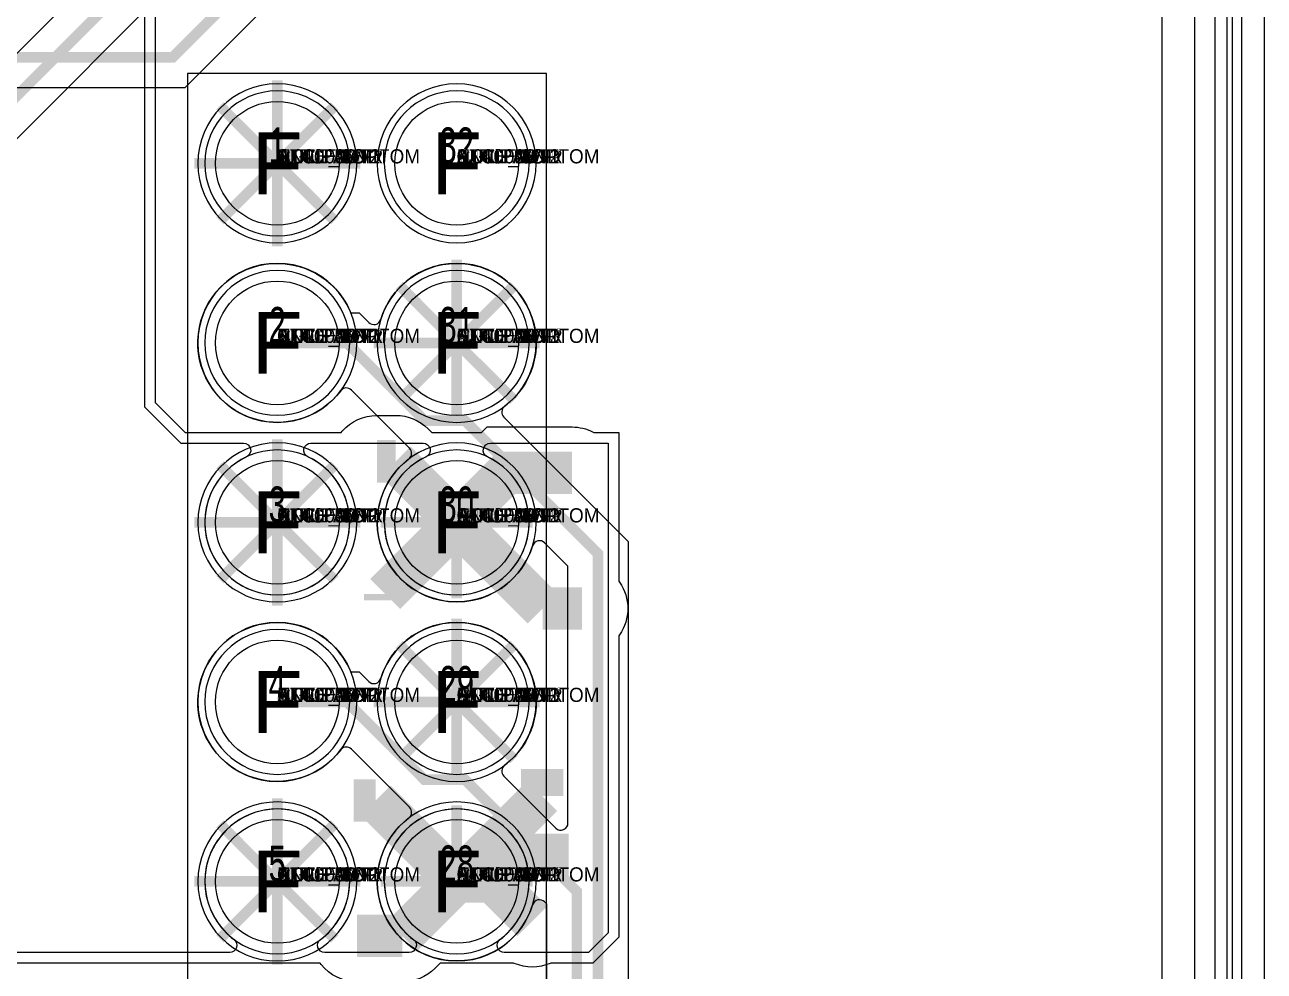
# Model space of a CAD drawing. Extents: x 0 to 323, y 0 to 320.
# Drawn here: x 172.66 to 190.2, y 41.62 to 55.01 of the extents above; entities that cross this region are included whole.
import ezdxf
from ezdxf.enums import TextEntityAlignment as Align

# ---------------------------------------------------------------- set-up
doc = ezdxf.new("R2010")
doc.units = 0
doc.header["$MEASUREMENT"] = 0
doc.layers.get('0').update_dxf_attribs({"linetype": 'CONTINUOUS'})
for name, color, linetype in [('BOARD_GEOMETRY_OUTLINE', 1, 'CONTINUOUS'), ('CDN_FIGURES', 7, 'CONTINUOUS'), ('ETCH_BOTTOM', 7, 'CONTINUOUS'), ('ETCH_GND', 3, 'CONTINUOUS'), ('ETCH_INT1', 4, 'CONTINUOUS'), ('ETCH_INT2', 5, 'CONTINUOUS'), ('ETCH_PWR', 6, 'CONTINUOUS'), ('ETCH_TOP', 2, 'CONTINUOUS'), ('MANUFACTURING_NCLEGEND-1-6', 8, 'CONTINUOUS'), ('PACKAGE_GEOMETRY_ASSEMBLY_TOP', 11, 'CONTINUOUS'), ('PACKAGE_GEOMETRY_PIN_NUMBER', 9, 'CONTINUOUS')]:
    doc.layers.add(name, color=color, linetype=linetype)

# ---------------------------------------------------------------- blocks, each defined once
blk = doc.blocks.new('PAD_INFO')
for tag in ['SHAPE_TYPE', 'PAD_HEIGHT', 'PAD_LAYER', 'PAD_TYPE', 'PAD_WIDTH']:
    blk.add_attdef(tag, (0, 0), '', height=0.2)
at = {"flags": 2}
blk.add_attdef('CDN_TYPE', (0, 0), '', height=0.2, dxfattribs=at)
blk = doc.blocks.new('DRILL_INFO')
at = {"flags": 2}
blk.add_attdef('CDN_TYPE', (0, 0), '', height=0.2, dxfattribs=at)
for tag in ['FSHAPE', 'FCHAR', 'DRILL_HEIGHT', 'DIAMETER', 'PLATED', 'DRILL_WIDTH']:
    blk.add_attdef(tag, (0, 0), '', height=0.2)
blk = doc.blocks.new('CR1750X1100TH')
at = {"layer": 'ETCH_BOTTOM'}
blk.add_circle((0, 0), 0.875, dxfattribs=at)
at = {"layer": 'ETCH_GND'}
blk.add_circle((0, 0), 0.875, dxfattribs=at)
at = {"layer": 'ETCH_INT1'}
blk.add_circle((0, 0), 0.875, dxfattribs=at)
at = {"layer": 'ETCH_INT2'}
blk.add_circle((0, 0), 0.875, dxfattribs=at)
at = {"layer": 'ETCH_PWR'}
blk.add_circle((0, 0), 0.875, dxfattribs=at)
at = {"layer": 'ETCH_TOP'}
blk.add_circle((0, 0), 0.875, dxfattribs=at)
ref = blk.add_blockref('PAD_INFO', (0, 0))
ref.add_attrib('PAD_LAYER', 'ETCH_TOP', (0, 0), dxfattribs={"height": 0.2})
ref.add_attrib('SHAPE_TYPE', 'NULL', (0, 0), dxfattribs={"height": 0.2})
ref.add_attrib('PAD_TYPE', 'ANTIPAD', (0, 0), dxfattribs={"height": 0.2})
ref.add_attrib('PAD_WIDTH', '0.000000', (0, 0), dxfattribs={"height": 0.2})
ref.add_attrib('PAD_HEIGHT', '0.000000', (0, 0), dxfattribs={"height": 0.2})
ref = blk.add_blockref('PAD_INFO', (0, 0))
ref.add_attrib('PAD_LAYER', 'ETCH_GND', (0, 0), dxfattribs={"height": 0.2})
ref.add_attrib('SHAPE_TYPE', 'NULL', (0, 0), dxfattribs={"height": 0.2})
ref.add_attrib('PAD_TYPE', 'ANTIPAD', (0, 0), dxfattribs={"height": 0.2})
ref.add_attrib('PAD_WIDTH', '0.000000', (0, 0), dxfattribs={"height": 0.2})
ref.add_attrib('PAD_HEIGHT', '0.000000', (0, 0), dxfattribs={"height": 0.2})
ref = blk.add_blockref('PAD_INFO', (0, 0))
ref.add_attrib('PAD_LAYER', 'ETCH_INT1', (0, 0), dxfattribs={"height": 0.2})
ref.add_attrib('SHAPE_TYPE', 'NULL', (0, 0), dxfattribs={"height": 0.2})
ref.add_attrib('PAD_TYPE', 'ANTIPAD', (0, 0), dxfattribs={"height": 0.2})
ref.add_attrib('PAD_WIDTH', '0.000000', (0, 0), dxfattribs={"height": 0.2})
ref.add_attrib('PAD_HEIGHT', '0.000000', (0, 0), dxfattribs={"height": 0.2})
ref = blk.add_blockref('PAD_INFO', (0, 0))
ref.add_attrib('PAD_LAYER', 'ETCH_INT2', (0, 0), dxfattribs={"height": 0.2})
ref.add_attrib('SHAPE_TYPE', 'NULL', (0, 0), dxfattribs={"height": 0.2})
ref.add_attrib('PAD_TYPE', 'ANTIPAD', (0, 0), dxfattribs={"height": 0.2})
ref.add_attrib('PAD_WIDTH', '0.000000', (0, 0), dxfattribs={"height": 0.2})
ref.add_attrib('PAD_HEIGHT', '0.000000', (0, 0), dxfattribs={"height": 0.2})
ref = blk.add_blockref('PAD_INFO', (0, 0))
ref.add_attrib('PAD_LAYER', 'ETCH_PWR', (0, 0), dxfattribs={"height": 0.2})
ref.add_attrib('SHAPE_TYPE', 'NULL', (0, 0), dxfattribs={"height": 0.2})
ref.add_attrib('PAD_TYPE', 'ANTIPAD', (0, 0), dxfattribs={"height": 0.2})
ref.add_attrib('PAD_WIDTH', '0.000000', (0, 0), dxfattribs={"height": 0.2})
ref.add_attrib('PAD_HEIGHT', '0.000000', (0, 0), dxfattribs={"height": 0.2})
ref = blk.add_blockref('PAD_INFO', (0, 0))
ref.add_attrib('PAD_LAYER', 'ETCH_BOTTOM', (0, 0), dxfattribs={"height": 0.2})
ref.add_attrib('SHAPE_TYPE', 'NULL', (0, 0), dxfattribs={"height": 0.2})
ref.add_attrib('PAD_TYPE', 'ANTIPAD', (0, 0), dxfattribs={"height": 0.2})
ref.add_attrib('PAD_WIDTH', '0.000000', (0, 0), dxfattribs={"height": 0.2})
ref.add_attrib('PAD_HEIGHT', '0.000000', (0, 0), dxfattribs={"height": 0.2})
ref = blk.add_blockref('PAD_INFO', (0, 0))
ref.add_attrib('PAD_LAYER', 'ETCH_TOP', (0, 0), dxfattribs={"height": 0.2})
ref.add_attrib('SHAPE_TYPE', 'NULL', (0, 0), dxfattribs={"height": 0.2})
ref.add_attrib('PAD_TYPE', 'THERMAL', (0, 0), dxfattribs={"height": 0.2})
ref.add_attrib('PAD_WIDTH', '0.000000', (0, 0), dxfattribs={"height": 0.2})
ref.add_attrib('PAD_HEIGHT', '0.000000', (0, 0), dxfattribs={"height": 0.2})
ref = blk.add_blockref('PAD_INFO', (0, 0))
ref.add_attrib('PAD_LAYER', 'ETCH_GND', (0, 0), dxfattribs={"height": 0.2})
ref.add_attrib('SHAPE_TYPE', 'NULL', (0, 0), dxfattribs={"height": 0.2})
ref.add_attrib('PAD_TYPE', 'THERMAL', (0, 0), dxfattribs={"height": 0.2})
ref.add_attrib('PAD_WIDTH', '0.000000', (0, 0), dxfattribs={"height": 0.2})
ref.add_attrib('PAD_HEIGHT', '0.000000', (0, 0), dxfattribs={"height": 0.2})
ref = blk.add_blockref('PAD_INFO', (0, 0))
ref.add_attrib('PAD_LAYER', 'ETCH_INT1', (0, 0), dxfattribs={"height": 0.2})
ref.add_attrib('SHAPE_TYPE', 'NULL', (0, 0), dxfattribs={"height": 0.2})
ref.add_attrib('PAD_TYPE', 'THERMAL', (0, 0), dxfattribs={"height": 0.2})
ref.add_attrib('PAD_WIDTH', '0.000000', (0, 0), dxfattribs={"height": 0.2})
ref.add_attrib('PAD_HEIGHT', '0.000000', (0, 0), dxfattribs={"height": 0.2})
ref = blk.add_blockref('PAD_INFO', (0, 0))
ref.add_attrib('PAD_LAYER', 'ETCH_INT2', (0, 0), dxfattribs={"height": 0.2})
ref.add_attrib('SHAPE_TYPE', 'NULL', (0, 0), dxfattribs={"height": 0.2})
ref.add_attrib('PAD_TYPE', 'THERMAL', (0, 0), dxfattribs={"height": 0.2})
ref.add_attrib('PAD_WIDTH', '0.000000', (0, 0), dxfattribs={"height": 0.2})
ref.add_attrib('PAD_HEIGHT', '0.000000', (0, 0), dxfattribs={"height": 0.2})
ref = blk.add_blockref('PAD_INFO', (0, 0))
ref.add_attrib('PAD_LAYER', 'ETCH_PWR', (0, 0), dxfattribs={"height": 0.2})
ref.add_attrib('SHAPE_TYPE', 'NULL', (0, 0), dxfattribs={"height": 0.2})
ref.add_attrib('PAD_TYPE', 'THERMAL', (0, 0), dxfattribs={"height": 0.2})
ref.add_attrib('PAD_WIDTH', '0.000000', (0, 0), dxfattribs={"height": 0.2})
ref.add_attrib('PAD_HEIGHT', '0.000000', (0, 0), dxfattribs={"height": 0.2})
ref = blk.add_blockref('PAD_INFO', (0, 0))
ref.add_attrib('PAD_LAYER', 'ETCH_BOTTOM', (0, 0), dxfattribs={"height": 0.2})
ref.add_attrib('SHAPE_TYPE', 'NULL', (0, 0), dxfattribs={"height": 0.2})
ref.add_attrib('PAD_TYPE', 'THERMAL', (0, 0), dxfattribs={"height": 0.2})
ref.add_attrib('PAD_WIDTH', '0.000000', (0, 0), dxfattribs={"height": 0.2})
ref.add_attrib('PAD_HEIGHT', '0.000000', (0, 0), dxfattribs={"height": 0.2})
ref = blk.add_blockref('PAD_INFO', (0, 0))
ref.add_attrib('PAD_LAYER', 'ETCH_TOP', (0, 0), dxfattribs={"height": 0.2})
ref.add_attrib('SHAPE_TYPE', 'CIRCLE', (0, 0), dxfattribs={"height": 0.2})
ref.add_attrib('PAD_TYPE', 'REGULAR', (0, 0), dxfattribs={"height": 0.2})
ref.add_attrib('PAD_WIDTH', '1.750000', (0, 0), dxfattribs={"height": 0.2})
ref.add_attrib('PAD_HEIGHT', '1.750000', (0, 0), dxfattribs={"height": 0.2})
ref = blk.add_blockref('PAD_INFO', (0, 0))
ref.add_attrib('PAD_LAYER', 'ETCH_GND', (0, 0), dxfattribs={"height": 0.2})
ref.add_attrib('SHAPE_TYPE', 'CIRCLE', (0, 0), dxfattribs={"height": 0.2})
ref.add_attrib('PAD_TYPE', 'REGULAR', (0, 0), dxfattribs={"height": 0.2})
ref.add_attrib('PAD_WIDTH', '1.750000', (0, 0), dxfattribs={"height": 0.2})
ref.add_attrib('PAD_HEIGHT', '1.750000', (0, 0), dxfattribs={"height": 0.2})
ref = blk.add_blockref('PAD_INFO', (0, 0))
ref.add_attrib('PAD_LAYER', 'ETCH_INT1', (0, 0), dxfattribs={"height": 0.2})
ref.add_attrib('SHAPE_TYPE', 'CIRCLE', (0, 0), dxfattribs={"height": 0.2})
ref.add_attrib('PAD_TYPE', 'REGULAR', (0, 0), dxfattribs={"height": 0.2})
ref.add_attrib('PAD_WIDTH', '1.750000', (0, 0), dxfattribs={"height": 0.2})
ref.add_attrib('PAD_HEIGHT', '1.750000', (0, 0), dxfattribs={"height": 0.2})
ref = blk.add_blockref('PAD_INFO', (0, 0))
ref.add_attrib('PAD_LAYER', 'ETCH_INT2', (0, 0), dxfattribs={"height": 0.2})
ref.add_attrib('SHAPE_TYPE', 'CIRCLE', (0, 0), dxfattribs={"height": 0.2})
ref.add_attrib('PAD_TYPE', 'REGULAR', (0, 0), dxfattribs={"height": 0.2})
ref.add_attrib('PAD_WIDTH', '1.750000', (0, 0), dxfattribs={"height": 0.2})
ref.add_attrib('PAD_HEIGHT', '1.750000', (0, 0), dxfattribs={"height": 0.2})
ref = blk.add_blockref('PAD_INFO', (0, 0))
ref.add_attrib('PAD_LAYER', 'ETCH_PWR', (0, 0), dxfattribs={"height": 0.2})
ref.add_attrib('SHAPE_TYPE', 'CIRCLE', (0, 0), dxfattribs={"height": 0.2})
ref.add_attrib('PAD_TYPE', 'REGULAR', (0, 0), dxfattribs={"height": 0.2})
ref.add_attrib('PAD_WIDTH', '1.750000', (0, 0), dxfattribs={"height": 0.2})
ref.add_attrib('PAD_HEIGHT', '1.750000', (0, 0), dxfattribs={"height": 0.2})
ref = blk.add_blockref('PAD_INFO', (0, 0))
ref.add_attrib('PAD_LAYER', 'ETCH_BOTTOM', (0, 0), dxfattribs={"height": 0.2})
ref.add_attrib('SHAPE_TYPE', 'CIRCLE', (0, 0), dxfattribs={"height": 0.2})
ref.add_attrib('PAD_TYPE', 'REGULAR', (0, 0), dxfattribs={"height": 0.2})
ref.add_attrib('PAD_WIDTH', '1.750000', (0, 0), dxfattribs={"height": 0.2})
ref.add_attrib('PAD_HEIGHT', '1.750000', (0, 0), dxfattribs={"height": 0.2})
ref = blk.add_blockref('DRILL_INFO', (0, 0))
ref.add_attrib('DIAMETER', '1.100000', (0, 0), dxfattribs={"height": 0.2})
ref.add_attrib('PLATED', 'PLATED', (0, 0), dxfattribs={"height": 0.2})
ref.add_attrib('FSHAPE', 'CIRCLE', (0, 0), dxfattribs={"height": 0.2})
ref.add_attrib('FCHAR', 'F', (0, 0), dxfattribs={"height": 0.2})
ref.add_attrib('DRILL_WIDTH', '1.750000', (0, 0), dxfattribs={"height": 0.2})
ref.add_attrib('DRILL_HEIGHT', '1.750000', (0, 0), dxfattribs={"height": 0.2})
for tag in ['CDN_TYPE', 'PIN']:
    blk.add_attdef(tag, (0, 0), '', height=0.2)
at = {"flags": 2}
for tag in ['PSTKNAME', 'BBV']:
    blk.add_attdef(tag, (0, 0), '', height=0.2, dxfattribs=at)
blk = doc.blocks.new('PLD32')
at = {"layer": 'PACKAGE_GEOMETRY_ASSEMBLY_TOP'}
blk.add_lwpolyline([(-2.54, -20.32), (2.54, -20.32), (2.54, 20.32), (-2.54, 20.32)], close=True, dxfattribs=at)
at = {"layer": 'ETCH_TOP'}
ref = blk.add_blockref('CR1750X1100TH', (-1.27, 19.05), dxfattribs=at)
ref.add_attrib('CDN_TYPE', 'PIN', (0, 0), dxfattribs={"height": 0.2})
ref.add_attrib('PIN', '1', (0, 0), dxfattribs={"height": 0.2})
ref = blk.add_blockref('CR1750X1100TH', (1.27, 19.05), dxfattribs=at)
ref.add_attrib('CDN_TYPE', 'PIN', (0, 0), dxfattribs={"height": 0.2})
ref.add_attrib('PIN', '32', (0, 0), dxfattribs={"height": 0.2})
ref = blk.add_blockref('CR1750X1100TH', (-1.27, 16.51), dxfattribs=at)
ref.add_attrib('CDN_TYPE', 'PIN', (0, 0), dxfattribs={"height": 0.2})
ref.add_attrib('PIN', '2', (0, 0), dxfattribs={"height": 0.2})
ref = blk.add_blockref('CR1750X1100TH', (1.27, 16.51), dxfattribs=at)
ref.add_attrib('CDN_TYPE', 'PIN', (0, 0), dxfattribs={"height": 0.2})
ref.add_attrib('PIN', '31', (0, 0), dxfattribs={"height": 0.2})
ref = blk.add_blockref('CR1750X1100TH', (-1.27, 13.97), dxfattribs=at)
ref.add_attrib('CDN_TYPE', 'PIN', (0, 0), dxfattribs={"height": 0.2})
ref.add_attrib('PIN', '3', (0, 0), dxfattribs={"height": 0.2})
ref = blk.add_blockref('CR1750X1100TH', (1.27, 13.97), dxfattribs=at)
ref.add_attrib('CDN_TYPE', 'PIN', (0, 0), dxfattribs={"height": 0.2})
ref.add_attrib('PIN', '30', (0, 0), dxfattribs={"height": 0.2})
ref = blk.add_blockref('CR1750X1100TH', (-1.27, 11.43), dxfattribs=at)
ref.add_attrib('CDN_TYPE', 'PIN', (0, 0), dxfattribs={"height": 0.2})
ref.add_attrib('PIN', '4', (0, 0), dxfattribs={"height": 0.2})
ref = blk.add_blockref('CR1750X1100TH', (1.27, 11.43), dxfattribs=at)
ref.add_attrib('CDN_TYPE', 'PIN', (0, 0), dxfattribs={"height": 0.2})
ref.add_attrib('PIN', '29', (0, 0), dxfattribs={"height": 0.2})
ref = blk.add_blockref('CR1750X1100TH', (-1.27, 8.89), dxfattribs=at)
ref.add_attrib('CDN_TYPE', 'PIN', (0, 0), dxfattribs={"height": 0.2})
ref.add_attrib('PIN', '5', (0, 0), dxfattribs={"height": 0.2})
ref = blk.add_blockref('CR1750X1100TH', (1.27, 8.89), dxfattribs=at)
ref.add_attrib('CDN_TYPE', 'PIN', (0, 0), dxfattribs={"height": 0.2})
ref.add_attrib('PIN', '28', (0, 0), dxfattribs={"height": 0.2})
at = {"flags": 2}
for tag in ['SYMBOL_TYPE', 'CDN_TYPE', 'REFDES']:
    blk.add_attdef(tag, (0, 0), '', height=0.2, dxfattribs=at)
blk = doc.blocks.new('FIGURE_CIRCLE')
at = {"layer": 'CDN_FIGURES'}
blk.add_circle((0, 0), 0.5, dxfattribs=at)

msp = doc.modelspace()

# ---------------------------------------------------------------- linework, layer by layer
at = {"layer": 'BOARD_GEOMETRY_OUTLINE'}
msp.add_lwpolyline([(0, 116.6), (0, 118.2), (190.2, 118.2), (190.2, 0), (0, 0), (0, 118.2)], dxfattribs=at)
at = {"layer": 'ETCH_BOTTOM'}
msp.add_lwpolyline([(0.135, 0.375), (0.135, 117.746), (189.669, 117.746), (189.669, 0.375)], close=True, dxfattribs=at)
for points in [[(176.23, 53.05, 0.15, 0.15, 0), (176.23, 54.226, 0.15, 0.15, 0)], [(175.054, 53.05, 0.15, 0.15, 0), (176.23, 53.05, 0.15, 0.15, 0)], [(176.23, 53.05, 0.15, 0.15, 0), (177.406, 53.05, 0.15, 0.15, 0)], [(176.23, 51.874, 0.15, 0.15, 0), (176.23, 53.05, 0.15, 0.15, 0)], [(178.77, 50.51, 0.15, 0.15, 0), (178.77, 51.686, 0.15, 0.15, 0)], [(177.594, 50.51, 0.15, 0.15, 0), (178.77, 50.51, 0.15, 0.15, 0)], [(178.77, 50.51, 0.15, 0.15, 0), (179.946, 50.51, 0.15, 0.15, 0)], [(178.77, 49.334, 0.15, 0.15, 0), (178.77, 50.51, 0.15, 0.15, 0)], [(176.23, 47.97, 0.15, 0.15, 0), (176.23, 49.146, 0.15, 0.15, 0)], [(175.054, 47.97, 0.15, 0.15, 0), (176.23, 47.97, 0.15, 0.15, 0)], [(176.23, 47.97, 0.15, 0.15, 0), (177.406, 47.97, 0.15, 0.15, 0)], [(176.23, 46.794, 0.15, 0.15, 0), (176.23, 47.97, 0.15, 0.15, 0)], [(178.77, 45.43, 0.15, 0.15, 0), (178.77, 46.606, 0.15, 0.15, 0)], [(177.594, 45.43, 0.15, 0.15, 0), (178.77, 45.43, 0.15, 0.15, 0)], [(178.77, 45.43, 0.15, 0.15, 0), (179.946, 45.43, 0.15, 0.15, 0)], [(178.77, 44.254, 0.15, 0.15, 0), (178.77, 45.43, 0.15, 0.15, 0)], [(176.23, 42.89, 0.15, 0.15, 0), (176.23, 44.066, 0.15, 0.15, 0)], [(175.054, 42.89, 0.15, 0.15, 0), (176.23, 42.89, 0.15, 0.15, 0)], [(176.23, 42.89, 0.15, 0.15, 0), (177.406, 42.89, 0.15, 0.15, 0)], [(176.23, 41.714, 0.15, 0.15, 0), (176.23, 42.89, 0.15, 0.15, 0)]]:
    msp.add_lwpolyline(points, format="xyseb", dxfattribs=at)
for points in [[(176.23, 54.175, 1), (176.23, 51.925, 1)], [(178.77, 54.175, 1), (178.77, 51.925, 1)], [(176.23, 51.635, 1), (176.23, 49.385, 1)], [(178.77, 51.635, 1), (178.77, 49.385, 1)], [(176.23, 49.095, 1), (176.23, 46.845, 1)], [(178.77, 49.095, 1), (178.77, 46.845, 1)], [(176.23, 46.555, 1), (176.23, 44.305, 1)], [(178.77, 46.555, 1), (178.77, 44.305, 1)], [(176.23, 44.015, 1), (176.23, 41.765, 1)], [(178.77, 44.015, 1), (178.77, 41.765, 1)]]:
    msp.add_lwpolyline(points, format="xyb", close=True, dxfattribs=at)
at = {"layer": 'ETCH_GND'}
msp.add_lwpolyline([(189.5, 0.35), (0.1, 0.35), (0.1, 117.55), (189.5, 117.55)], close=True, dxfattribs=at)
for points in [[(177.255, 53.05, 1), (175.205, 53.05, 1)], [(179.795, 53.05, 1), (177.745, 53.05, 1)], [(177.255, 50.51, 1), (175.205, 50.51, 1)], [(179.795, 50.51, 1), (177.745, 50.51, 1)], [(177.255, 47.97, 1), (175.205, 47.97, 1)], [(179.795, 47.97, 1), (177.745, 47.97, 1)], [(177.255, 45.43, 1), (175.205, 45.43, 1)], [(179.795, 45.43, 1), (177.745, 45.43, 1)], [(177.255, 42.89, 1), (175.205, 42.89, 1)], [(179.795, 42.89, 1), (177.745, 42.89, 1)]]:
    msp.add_lwpolyline(points, format="xyb", close=True, dxfattribs=at)
for points in [[(176.23, 53.05, 0.15, 0.15, 0), (176.23, 54.126, 0.15, 0.15, 0)], [(175.418, 53.861, 0.15, 0.15, 0), (176.23, 53.05, 0.15, 0.15, 0)], [(176.23, 53.05, 0.15, 0.15, 0), (177.042, 53.861, 0.15, 0.15, 0)], [(175.154, 53.05, 0.15, 0.15, 0), (176.23, 53.05, 0.15, 0.15, 0)], [(175.418, 52.239, 0.15, 0.15, 0), (176.23, 53.05, 0.15, 0.15, 0)], [(176.23, 53.05, 0.15, 0.15, 0), (177.042, 52.239, 0.15, 0.15, 0)], [(176.23, 53.05, 0.15, 0.15, 0), (177.306, 53.05, 0.15, 0.15, 0)], [(176.23, 51.974, 0.15, 0.15, 0), (176.23, 53.05, 0.15, 0.15, 0)], [(178.77, 50.51, 0.15, 0.15, 0), (178.77, 51.586, 0.15, 0.15, 0)], [(177.958, 51.322, 0.15, 0.15, 0), (178.77, 50.51, 0.15, 0.15, 0)], [(178.77, 50.51, 0.15, 0.15, 0), (179.582, 51.322, 0.15, 0.15, 0)], [(177.694, 50.51, 0.15, 0.15, 0), (178.77, 50.51, 0.15, 0.15, 0)], [(177.958, 49.699, 0.15, 0.15, 0), (178.77, 50.51, 0.15, 0.15, 0)], [(178.77, 50.51, 0.15, 0.15, 0), (179.582, 49.699, 0.15, 0.15, 0)], [(178.77, 50.51, 0.15, 0.15, 0), (179.846, 50.51, 0.15, 0.15, 0)], [(178.77, 49.434, 0.15, 0.15, 0), (178.77, 50.51, 0.15, 0.15, 0)], [(176.23, 47.97, 0.15, 0.15, 0), (176.23, 49.046, 0.15, 0.15, 0)], [(175.418, 48.782, 0.15, 0.15, 0), (176.23, 47.97, 0.15, 0.15, 0)], [(176.23, 47.97, 0.15, 0.15, 0), (177.042, 48.782, 0.15, 0.15, 0)], [(175.154, 47.97, 0.15, 0.15, 0), (176.23, 47.97, 0.15, 0.15, 0)], [(175.418, 47.158, 0.15, 0.15, 0), (176.23, 47.97, 0.15, 0.15, 0)], [(176.23, 47.97, 0.15, 0.15, 0), (177.042, 47.158, 0.15, 0.15, 0)], [(176.23, 47.97, 0.15, 0.15, 0), (177.306, 47.97, 0.15, 0.15, 0)], [(176.23, 46.894, 0.15, 0.15, 0), (176.23, 47.97, 0.15, 0.15, 0)], [(178.77, 45.43, 0.15, 0.15, 0), (178.77, 46.506, 0.15, 0.15, 0)], [(177.958, 46.242, 0.15, 0.15, 0), (178.77, 45.43, 0.15, 0.15, 0)], [(178.77, 45.43, 0.15, 0.15, 0), (179.582, 46.242, 0.15, 0.15, 0)], [(177.694, 45.43, 0.15, 0.15, 0), (178.77, 45.43, 0.15, 0.15, 0)], [(177.958, 44.618, 0.15, 0.15, 0), (178.77, 45.43, 0.15, 0.15, 0)], [(178.77, 45.43, 0.15, 0.15, 0), (179.582, 44.618, 0.15, 0.15, 0)], [(178.77, 45.43, 0.15, 0.15, 0), (179.846, 45.43, 0.15, 0.15, 0)], [(178.77, 44.354, 0.15, 0.15, 0), (178.77, 45.43, 0.15, 0.15, 0)], [(176.23, 42.89, 0.15, 0.15, 0), (176.23, 43.966, 0.15, 0.15, 0)], [(175.418, 43.702, 0.15, 0.15, 0), (176.23, 42.89, 0.15, 0.15, 0)], [(176.23, 42.89, 0.15, 0.15, 0), (177.042, 43.702, 0.15, 0.15, 0)], [(175.154, 42.89, 0.15, 0.15, 0), (176.23, 42.89, 0.15, 0.15, 0)], [(175.418, 42.078, 0.15, 0.15, 0), (176.23, 42.89, 0.15, 0.15, 0)], [(176.23, 42.89, 0.15, 0.15, 0), (177.042, 42.078, 0.15, 0.15, 0)], [(176.23, 42.89, 0.15, 0.15, 0), (177.306, 42.89, 0.15, 0.15, 0)], [(176.23, 41.814, 0.15, 0.15, 0), (176.23, 42.89, 0.15, 0.15, 0)]]:
    msp.add_lwpolyline(points, format="xyseb", dxfattribs=at)
at = {"layer": 'ETCH_INT1'}
msp.add_lwpolyline([(189.747, 0.331), (0.416, 0.331), (0.416, 117.577), (189.747, 117.577)], close=True, dxfattribs=at)
for points, format in [([(174.5, 69.706), (174.5, 49.668), (174.926, 49.242), (177.134, 49.242), (177.15, 49.26, -0.217598), (177.641, 49.484), (177.906, 49.484, -0.198912), (178.366, 49.294), (178.417, 49.242), (179.123, 49.242), (179.201, 49.32), (180.402, 49.32, -0.119621), (180.7, 49.248), (180.711, 49.242), (181.066, 49.242), (181.066, 47.137), (181.075, 47.124, -0.314294), (181.075, 46.38), (181.066, 46.367), (181.066, 42.103), (180.698, 41.735), (180.104, 41.735), (180.095, 41.731, -0.203953), (179.585, 41.731), (179.576, 41.735), (178.534, 41.735), (178.459, 41.659, -0.198912), (177.999, 41.469)], "xyb"), ([(174.35, 67.45), (174.35, 49.606), (174.864, 49.092), (175.753, 49.092, -0.802415), (175.796, 48.899, 4.502794), (176.664, 48.899, -0.802415), (176.707, 49.092), (178.293, 49.092, -0.802415), (178.336, 48.899, 4.502794), (179.204, 48.899, -0.802415), (179.247, 49.092), (180.916, 49.092), (180.916, 42.165), (180.636, 41.885), (179.443, 41.885, -0.721884), (179.382, 42.068), (179.382, 42.068, 3.018145), (178.158, 42.068, -0.721884), (178.097, 41.885), (176.903, 41.885, -0.721884), (176.842, 42.068, 3.018145), (175.618, 42.068, -0.721884), (175.557, 41.885), (170.235, 41.885)], "xyb"), ([(177.641, 48.834, 0.6, 0.6, 0), (177.906, 48.834, 0.6, 0.6, 0)], "xyseb"), ([(177.906, 48.834, 0.6, 0.6, 0), (178.77, 47.97, 0.6, 0.6, 0)], "xyseb"), ([(180.402, 48.67, 0.6, 0.6, 0), (179.47, 48.67, 0.6, 0.6, 0), (178.77, 47.97, 0.6, 0.6, 0)], "xyseb"), ([(177.758, 46.958, 0.6, 0.6, 0), (178.77, 47.97, 0.6, 0.6, 0)], "xyseb"), ([(179.988, 46.752, 0.6, 0.6, 0), (178.77, 47.97, 0.6, 0.6, 0)], "xyseb"), ([(177.694, 47.97, 0.15, 0.15, 0), (178.77, 47.97, 0.15, 0.15, 0)], "xyseb"), ([(178.77, 47.97, 0.15, 0.15, 0), (179.846, 47.97, 0.15, 0.15, 0)], "xyseb"), ([(178.77, 46.894, 0.15, 0.15, 0), (178.77, 47.97, 0.15, 0.15, 0)], "xyseb"), ([(177.758, 46.869, 0.6, 0.6, 0), (177.758, 46.958, 0.6, 0.6, 0)], "xyseb"), ([(180.542, 46.752, 0.6, 0.6, 0), (179.988, 46.752, 0.6, 0.6, 0)], "xyseb"), ([(179.98, 44.482, 0.6, 0.6, 0), (179.98, 44.1, 0.6, 0.6, 0)], "xyseb"), ([(179.98, 44.1, 0.6, 0.6, 0), (179.145, 43.265, 0.6, 0.6, 0)], "xyseb"), ([(177.313, 44.037, 0.6, 0.6, 0), (177.623, 44.037, 0.6, 0.6, 0)], "xyseb"), ([(177.623, 44.037, 0.6, 0.6, 0), (178.77, 42.89, 0.6, 0.6, 0)], "xyseb"), ([(178.77, 42.89, 0.15, 0.15, 0), (178.77, 43.966, 0.15, 0.15, 0)], "xyseb"), ([(179.145, 43.265, 0.6, 0.6, 0), (178.77, 42.89, 0.6, 0.6, 0)], "xyseb"), ([(180.355, 43.265, 0.6, 0.6, 0), (179.145, 43.265, 0.6, 0.6, 0)], "xyseb"), ([(177.999, 42.119, 0.6, 0.6, 0), (178.77, 42.89, 0.6, 0.6, 0)], "xyseb"), ([(178.77, 42.89, 0.6, 0.6, 0), (179.279, 42.89, 0.6, 0.6, 0)], "xyseb"), ([(179.279, 42.89, 0.6, 0.6, 0), (179.84, 42.329, 0.6, 0.6, 0)], "xyseb"), ([(177.694, 42.89, 0.15, 0.15, 0), (178.77, 42.89, 0.15, 0.15, 0)], "xyseb"), ([(179.279, 42.89, 0.15, 0.15, 0), (179.846, 42.89, 0.15, 0.15, 0)], "xyseb"), ([(177.36, 42.119, 0.6, 0.6, 0), (177.999, 42.119, 0.6, 0.6, 0)], "xyseb"), ([(177.36, 41.469, -0.229257), (176.85, 41.716), (176.835, 41.735), (170.297, 41.735)], "xyb")]:
    msp.add_lwpolyline(points, format=format, dxfattribs=at)
for points in [[(179.895, 53.05, 1), (177.645, 53.05, 1)], [(177.355, 50.51, 1), (175.105, 50.51, 1)], [(177.255, 45.43, 1), (175.205, 45.43, 1)], [(179.795, 45.43, 1), (177.745, 45.43, 1)]]:
    msp.add_lwpolyline(points, format="xyb", close=True, dxfattribs=at)
at = {"layer": 'ETCH_INT2'}
msp.add_lwpolyline([(189.88, 0.665), (0.485, 0.665), (0.485, 117.596), (189.88, 117.596)], close=True, dxfattribs=at)
for points, format in [([(86.796, 53.954, 0.15, 0.15, 0), (84.691, 53.954, 0.15, 0.15, 0), (82.62, 56.025, 0.15, 0.15, 0), (81.962, 56.025, 0.15, 0.15, 0), (81.625, 55.688, 0.15, 0.15, 0), (81.625, 54.12, 0.15, 0.15, 0), (83.029, 52.716, 0.15, 0.15, 0), (84.22, 51.525, 0.15, 0.15, 0), (86.538, 51.525, 0.15, 0.15, 0), (89.075, 48.988, 0.15, 0.15, 0), (89.075, 40.513, 0.15, 0.15, 0), (91.388, 38.2, 0.15, 0.15, 0), (94.5, 38.2, 0.15, 0.15, 0), (109.356, 23.344, 0.15, 0.15, 0), (119.807, 23.344, 0.15, 0.15, 0), (129.116, 14.035, 0.15, 0.15, 0), (163.006, 14.035, 0.15, 0.15, 0), (165.5, 16.529, 0.15, 0.15, 0), (165.5, 46.963, 0.15, 0.15, 0), (185.437, 66.9, 0.15, 0.15, 0), (185.473, 66.9, 0.15, 0.15, 0), (188.045, 69.472, 0.15, 0.15, 0), (188.045, 77.185, 0.15, 0.15, 0), (184.23, 81, 0.15, 0.15, 0)], "xyseb"), ([(188.47, 77.361), (188.47, 69.296), (185.649, 66.475), (185.613, 66.475), (182.068, 62.93, 0.437934), (182.074, 62.781, -1.084587), (181.369, 62.076, 0.437934), (181.22, 62.082), (165.925, 46.787), (165.925, 16.353), (163.245, 13.673, 0.448627), (163.254, 13.522, -2.634574), (161.73, 13.437, 0.669693), (161.659, 13.61), (160.881, 13.61, 0.669693), (160.81, 13.437, -2.427924), (159.19, 13.437, 0.669693), (159.119, 13.61), (128.94, 13.61), (121.253, 21.297, 0.669963)], "xyb"), ([(187.62, 74.315), (187.62, 71.185, -0.590873), (187.464, 71.099, 0.451835), (185.592, 70.55, -0.636779), (185.408, 70.55, 4.507415), (185.408, 69.45, -0.636779), (185.592, 69.45, 0.232087), (186.484, 68.732, -0.590771), (186.533, 68.561), (185.297, 67.325), (185.261, 67.325), (165.075, 47.139), (165.075, 16.705), (163.812, 15.442, -0.569037), (163.643, 15.485, 0.154807), (163.254, 16.062, -0.448627), (163.245, 16.213), (164.725, 17.693), (164.725, 53.124), (184.655, 73.054), (184.655, 74.271)], "xyb"), ([(176.23, 53.05, 0.15, 0.15, 0), (176.23, 54.226, 0.15, 0.15, 0)], "xyseb"), ([(175.054, 53.05, 0.15, 0.15, 0), (176.23, 53.05, 0.15, 0.15, 0)], "xyseb"), ([(176.23, 53.05, 0.15, 0.15, 0), (177.406, 53.05, 0.15, 0.15, 0)], "xyseb"), ([(176.23, 51.874, 0.15, 0.15, 0), (176.23, 53.05, 0.15, 0.15, 0)], "xyseb"), ([(178.77, 50.51, 0.15, 0.15, 0), (178.77, 51.686, 0.15, 0.15, 0)], "xyseb"), ([(180.045, 33.857), (180.045, 42.57), (180.014, 42.601, 0.565325), (179.845, 42.559, -1.37411), (178.092, 43.788, 0.455579), (178.103, 43.941), (177.28, 44.763, 0.455579), (177.128, 44.752, -3.67246), (177.259, 45.885), (177.272, 45.855), (177.39, 45.855), (177.526, 45.719, 0.564918), (177.695, 45.761, -1.374229), (179.448, 44.532, 0.455399), (179.437, 44.38), (180.172, 43.645, 0.668179), (180.345, 43.717), (180.345, 47.35), (180.014, 47.681, 0.565325), (179.845, 47.639, -1.37411), (178.092, 48.868, 0.455579), (178.103, 49.02), (177.28, 49.843, 0.455579), (177.128, 49.832, -3.67246), (177.259, 50.965), (177.272, 50.935), (177.39, 50.935), (177.526, 50.799, 0.564918), (177.695, 50.841, -1.374229), (179.448, 49.612, 0.455399), (179.437, 49.459), (181.195, 47.702), (181.195, 13.945)], "xyb"), ([(107.794, 9.799, 0.15, 0.15, 0), (115.518, 2.075, 0.15, 0.15, 0), (168.724, 2.075, 0.15, 0.15, 0), (180.77, 14.121, 0.15, 0.15, 0), (180.77, 47.526, 0.15, 0.15, 0), (178.886, 49.41, 0.15, 0.15, 0), (178.314, 49.41, 0.15, 0.15, 0), (177.214, 50.51, 0.15, 0.15, 0), (176.23, 50.51, 0.15, 0.15, 0)], "xyseb"), ([(178.77, 50.51, 0.15, 0.15, 0), (179.946, 50.51, 0.15, 0.15, 0)], "xyseb"), ([(176.23, 47.97, 0.15, 0.15, 0), (176.23, 49.146, 0.15, 0.15, 0)], "xyseb"), ([(175.054, 47.97, 0.15, 0.15, 0), (176.23, 47.97, 0.15, 0.15, 0)], "xyseb"), ([(176.23, 47.97, 0.15, 0.15, 0), (177.406, 47.97, 0.15, 0.15, 0)], "xyseb"), ([(176.23, 46.794, 0.15, 0.15, 0), (176.23, 47.97, 0.15, 0.15, 0)], "xyseb"), ([(178.77, 45.43, 0.15, 0.15, 0), (178.77, 46.606, 0.15, 0.15, 0)], "xyseb"), ([(107.718, 11.025, 0.15, 0.15, 0), (116.368, 2.375, 0.15, 0.15, 0), (168.599, 2.375, 0.15, 0.15, 0), (180.47, 14.246, 0.15, 0.15, 0), (180.47, 42.746, 0.15, 0.15, 0), (178.886, 44.33, 0.15, 0.15, 0), (178.314, 44.33, 0.15, 0.15, 0), (177.214, 45.43, 0.15, 0.15, 0), (176.23, 45.43, 0.15, 0.15, 0)], "xyseb"), ([(178.77, 45.43, 0.15, 0.15, 0), (179.946, 45.43, 0.15, 0.15, 0)], "xyseb"), ([(176.23, 42.89, 0.15, 0.15, 0), (176.23, 44.066, 0.15, 0.15, 0)], "xyseb"), ([(175.054, 42.89, 0.15, 0.15, 0), (176.23, 42.89, 0.15, 0.15, 0)], "xyseb"), ([(176.23, 42.89, 0.15, 0.15, 0), (177.406, 42.89, 0.15, 0.15, 0)], "xyseb"), ([(176.23, 41.714, 0.15, 0.15, 0), (176.23, 42.89, 0.15, 0.15, 0)], "xyseb")]:
    msp.add_lwpolyline(points, format=format, dxfattribs=at)
for points in [[(177.355, 53.05, 1), (175.105, 53.05, 1)], [(179.895, 53.05, 1), (177.645, 53.05, 1)], [(177.355, 47.97, 1), (175.105, 47.97, 1)], [(177.355, 42.89, 1), (175.105, 42.89, 1)]]:
    msp.add_lwpolyline(points, format="xyb", close=True, dxfattribs=at)
at = {"layer": 'ETCH_PWR'}
msp.add_lwpolyline([(0.25, 117.35), (188.75, 117.35), (188.75, 1.35), (58.65, 1.35)], dxfattribs=at)
for points in [[(177.255, 53.05, 1), (175.205, 53.05, 1)], [(179.795, 53.05, 1), (177.745, 53.05, 1)], [(177.255, 50.51, 1), (175.205, 50.51, 1)], [(179.795, 50.51, 1), (177.745, 50.51, 1)], [(177.255, 47.97, 1), (175.205, 47.97, 1)], [(178.77, 48.995, 1), (178.77, 46.945, 1)], [(177.255, 45.43, 1), (175.205, 45.43, 1)], [(178.77, 46.455, 1), (178.77, 44.405, 1)], [(176.23, 43.915, 1), (176.23, 41.865, 1)], [(178.77, 43.915, 1), (178.77, 41.865, 1)]]:
    msp.add_lwpolyline(points, format="xyb", close=True, dxfattribs=at)
at = {"layer": 'ETCH_TOP'}
for points, format in [([(84.928, 56.454, 0.15, 0.15, 0), (85.696, 56.454, 0.15, 0.15, 0), (89.325, 52.825, 0.15, 0.15, 0), (89.325, 41.112, 0.15, 0.15, 0), (99.362, 31.075, 0.15, 0.15, 0), (141.088, 31.075, 0.15, 0.15, 0), (155.01, 44.997, 0.15, 0.15, 0), (155.01, 49.861, 0.15, 0.15, 0), (159.698, 54.549, 0.15, 0.15, 0), (174.749, 54.549, 0.15, 0.15, 0), (184.85, 64.65, 0.15, 0.15, 0)], "xyseb"), ([(142.253, 30.322), (156.238, 44.307), (156.238, 49.992), (158.399, 52.153), (159.688, 52.153), (159.695, 52.151, 0.135199), (160.305, 52.151), (160.312, 52.153), (162.228, 52.153), (162.235, 52.151, 0.135199), (162.845, 52.151), (162.852, 52.153), (164.652, 52.153), (164.652, 54.124), (174.925, 54.124), (183.951, 63.15), (188.2, 63.15), (188.2, 64.151), (188.242, 64.158, 0.155911), (188.51, 64.302), (188.525, 64.318), (188.984, 64.318), (189.211, 64.091), (189.211, 0.874)], "xyb"), ([(176.23, 53.05, 0.15, 0.15, 0), (176.23, 54.226, 0.15, 0.15, 0)], "xyseb"), ([(175.054, 53.05, 0.15, 0.15, 0), (176.23, 53.05, 0.15, 0.15, 0)], "xyseb"), ([(176.23, 53.05, 0.15, 0.15, 0), (177.406, 53.05, 0.15, 0.15, 0)], "xyseb"), ([(176.23, 51.874, 0.15, 0.15, 0), (176.23, 53.05, 0.15, 0.15, 0)], "xyseb"), ([(178.77, 50.51, 0.15, 0.15, 0), (178.77, 51.686, 0.15, 0.15, 0)], "xyseb"), ([(177.594, 50.51, 0.15, 0.15, 0), (178.77, 50.51, 0.15, 0.15, 0)], "xyseb"), ([(178.77, 50.51, 0.15, 0.15, 0), (179.946, 50.51, 0.15, 0.15, 0)], "xyseb"), ([(178.77, 49.334, 0.15, 0.15, 0), (178.77, 50.51, 0.15, 0.15, 0)], "xyseb"), ([(176.23, 47.97, 0.15, 0.15, 0), (176.23, 49.146, 0.15, 0.15, 0)], "xyseb"), ([(175.054, 47.97, 0.15, 0.15, 0), (176.23, 47.97, 0.15, 0.15, 0)], "xyseb"), ([(176.23, 47.97, 0.15, 0.15, 0), (177.406, 47.97, 0.15, 0.15, 0)], "xyseb"), ([(176.23, 46.794, 0.15, 0.15, 0), (176.23, 47.97, 0.15, 0.15, 0)], "xyseb"), ([(178.77, 45.43, 0.15, 0.15, 0), (178.77, 46.606, 0.15, 0.15, 0)], "xyseb"), ([(177.594, 45.43, 0.15, 0.15, 0), (178.77, 45.43, 0.15, 0.15, 0)], "xyseb"), ([(178.77, 45.43, 0.15, 0.15, 0), (179.946, 45.43, 0.15, 0.15, 0)], "xyseb"), ([(178.77, 44.254, 0.15, 0.15, 0), (178.77, 45.43, 0.15, 0.15, 0)], "xyseb"), ([(176.23, 42.89, 0.15, 0.15, 0), (176.23, 44.066, 0.15, 0.15, 0)], "xyseb"), ([(175.054, 42.89, 0.15, 0.15, 0), (176.23, 42.89, 0.15, 0.15, 0)], "xyseb"), ([(176.23, 42.89, 0.15, 0.15, 0), (177.406, 42.89, 0.15, 0.15, 0)], "xyseb"), ([(176.23, 41.714, 0.15, 0.15, 0), (176.23, 42.89, 0.15, 0.15, 0)], "xyseb")]:
    msp.add_lwpolyline(points, format=format, dxfattribs=at)
for points in [[(176.23, 54.175, 1), (176.23, 51.925, 1)], [(178.77, 54.175, 1), (178.77, 51.925, 1)], [(176.23, 51.635, 1), (176.23, 49.385, 1)], [(178.77, 51.635, 1), (178.77, 49.385, 1)], [(176.23, 49.095, 1), (176.23, 46.845, 1)], [(178.77, 49.095, 1), (178.77, 46.845, 1)], [(176.23, 46.555, 1), (176.23, 44.305, 1)], [(178.77, 46.555, 1), (178.77, 44.305, 1)], [(176.23, 44.015, 1), (176.23, 41.765, 1)], [(178.77, 44.015, 1), (178.77, 41.765, 1)]]:
    msp.add_lwpolyline(points, format="xyb", close=True, dxfattribs=at)

# ---------------------------------------------------------------- block references
msp.add_blockref('PLD32', (177.5, 34))
at = {"layer": 'MANUFACTURING_NCLEGEND-1-6', "xscale": 1.75, "yscale": 1.75}
for p in [(176.23, 53.05), (178.77, 53.05), (176.23, 50.51), (178.77, 50.51), (176.23, 47.97), (178.77, 47.97), (176.23, 45.43), (178.77, 45.43), (176.23, 42.89), (178.77, 42.89)]:
    msp.add_blockref('FIGURE_CIRCLE', p, dxfattribs=at)

# ---------------------------------------------------------------- texts
at = {"layer": 'MANUFACTURING_NCLEGEND-1-6'}
for p in [(176.23, 53.05), (178.77, 53.05), (176.23, 50.51), (178.77, 50.51), (176.23, 47.97), (178.77, 47.97), (176.23, 45.43), (178.77, 45.43), (176.23, 42.89), (178.77, 42.89)]:
    msp.add_text('F', height=0.875, dxfattribs=at).set_placement(p, align=Align.MIDDLE_CENTER)
at = {"layer": 'PACKAGE_GEOMETRY_PIN_NUMBER', "width": 0.649606}
for s, p in [('1', (176.23, 53.05)), ('32', (178.77, 53.05)), ('2', (176.23, 50.51)), ('31', (178.77, 50.51)), ('3', (176.23, 47.97)), ('30', (178.77, 47.97)), ('4', (176.23, 45.43)), ('29', (178.77, 45.43)), ('5', (176.23, 42.89)), ('28', (178.77, 42.89))]:
    msp.add_text(s, height=0.508, dxfattribs=at).set_placement(p, align=Align.CENTER)

doc.saveas('drawing.dxf')
